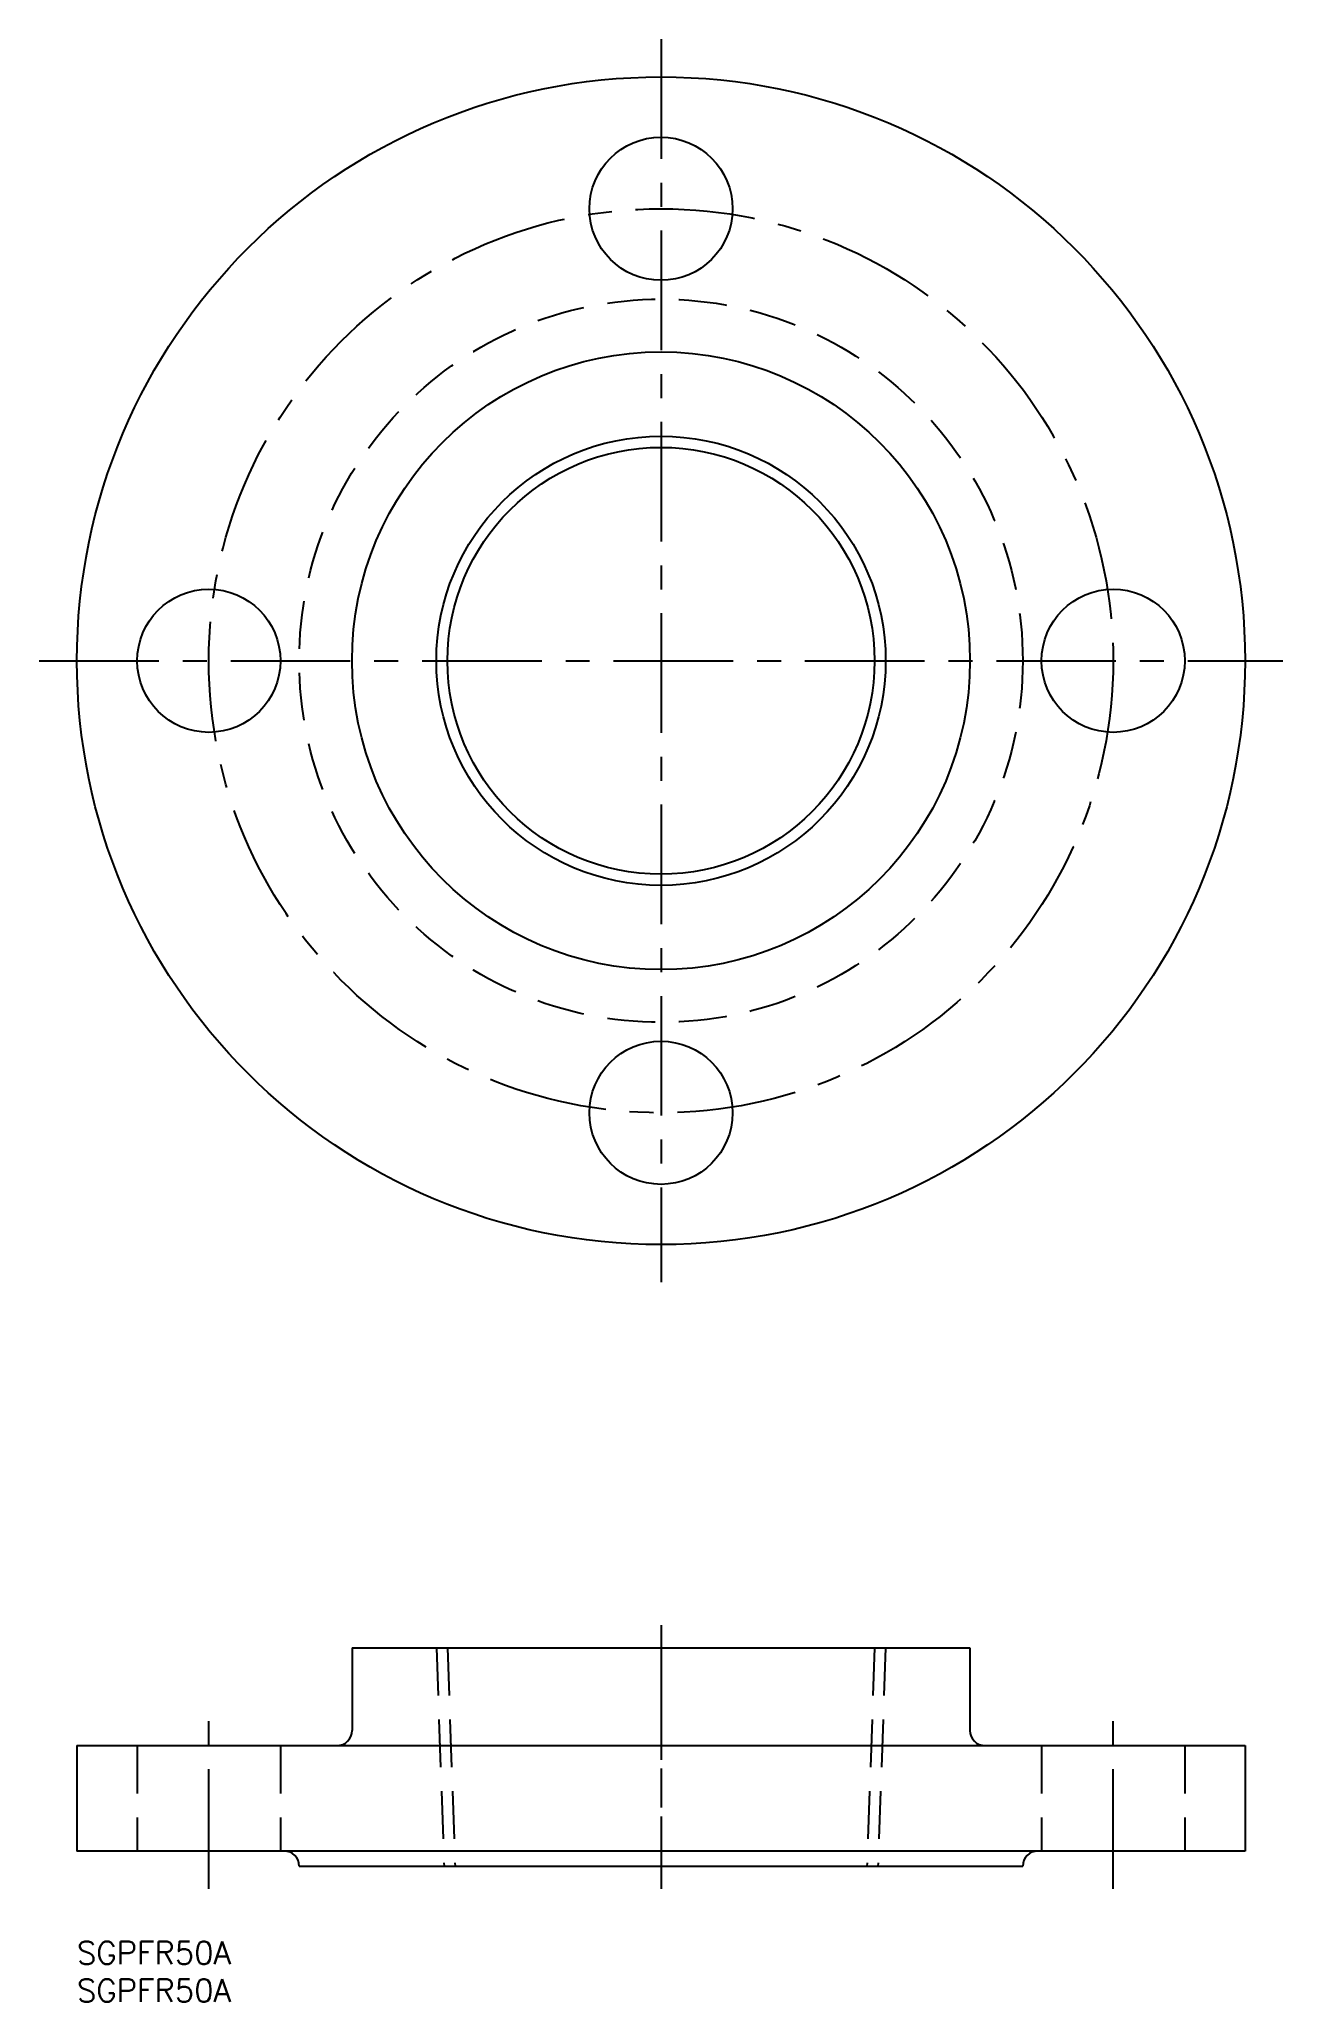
# Model space of a CAD drawing. Extents: x -5 to 160, y -8 to 252.
import ezdxf

# ---------------------------------------------------------------- set-up
doc = ezdxf.new("R2010")
doc.units = 0
doc.header["$LTSCALE"] = 0.5
doc.linetypes.add('CENTER', pattern=[50.8, 31.75, -6.35, 6.35, -6.35])
doc.linetypes.add('DASHED', pattern=[19.05, 12.7, -6.35])
for name, color, linetype in [('MSM_CENTER', 1, 'CENTER'), ('MSM_CONTINUOUS', 7, 'CONTINUOUS'), ('MSM_DASHED', 4, 'DASHED'), ('MSM_NARROW', 5, 'CONTINUOUS'), ('MSM_PART_NUMBER', 7, 'CONTINUOUS')]:
    doc.layers.add(name, color=color, linetype=linetype)
doc.styles.get("Standard").update_dxf_attribs({"font": 'txt.shx', "height": 3, "bigfont": 'bigfont.shx'})

msp = doc.modelspace()

# ---------------------------------------------------------------- linework, layer by layer
at = {"layer": 'MSM_CENTER'}
for p, q in [((77.5, 252.5), (77.5, 87.5)), ((-5, 170), (160, 170)), ((77.5, 42), (77.5, 10)), ((77.5, 40), (77.5, 7)), ((77.5, 40), (77.5, 7)), ((17.5, 7), (17.5, 31)), ((137.5, 7), (137.5, 31))]:
    msp.add_line(p, q, dxfattribs=at)
msp.add_circle((77.5, 170), 60, dxfattribs=at)
at = {"layer": 'MSM_CONTINUOUS'}
for p, q in [((36.5, 39), (36.5, 28)), ((36.5, 39), (118.5, 39)), ((118.5, 39), (118.5, 28)), ((0, 26), (155, 26)), ((0, 26), (0, 12)), ((155, 26), (155, 12)), ((155, 12), (0, 12)), ((29.5, 10), (125.5, 10))]:
    msp.add_line(p, q, dxfattribs=at)
for centre, radius in [((77.5, 170), 77.5), ((77.5, 230), 9.5), ((77.5, 170), 41), ((77.5, 170), 28.33), ((17.5, 170), 9.5), ((137.5, 170), 9.5), ((77.5, 110), 9.5)]:
    msp.add_circle(centre, radius, dxfattribs=at)
for centre, start, end in [((34.5, 28), 270, 0), ((120.5, 28), 180, 270), ((27.5, 10), 0, 90), ((127.5, 10), 90, 180)]:
    msp.add_arc(centre, 2, start, end, dxfattribs=at)
at = {"layer": 'MSM_DASHED'}
for p, q in [((47.69, 39), (48.71, 10)), ((49.17, 39), (50.18, 10)), ((105.83, 39), (104.82, 10)), ((107.31, 39), (106.29, 10)), ((8, 26), (8, 12)), ((27, 26), (27, 12)), ((128, 26), (128, 12)), ((147, 26), (147, 12))]:
    msp.add_line(p, q, dxfattribs=at)
msp.add_circle((77.5, 170), 48, dxfattribs=at)
at = {"layer": 'MSM_NARROW'}
msp.add_circle((77.5, 170), 29.81, dxfattribs=at)

# ---------------------------------------------------------------- texts
at = {"layer": 'MSM_PART_NUMBER'}
for p in [(0, -3), (0, -8)]:
    msp.add_text('SGPFR50A', height=3, dxfattribs=at).set_placement(p)

doc.saveas('drawing.dxf')
